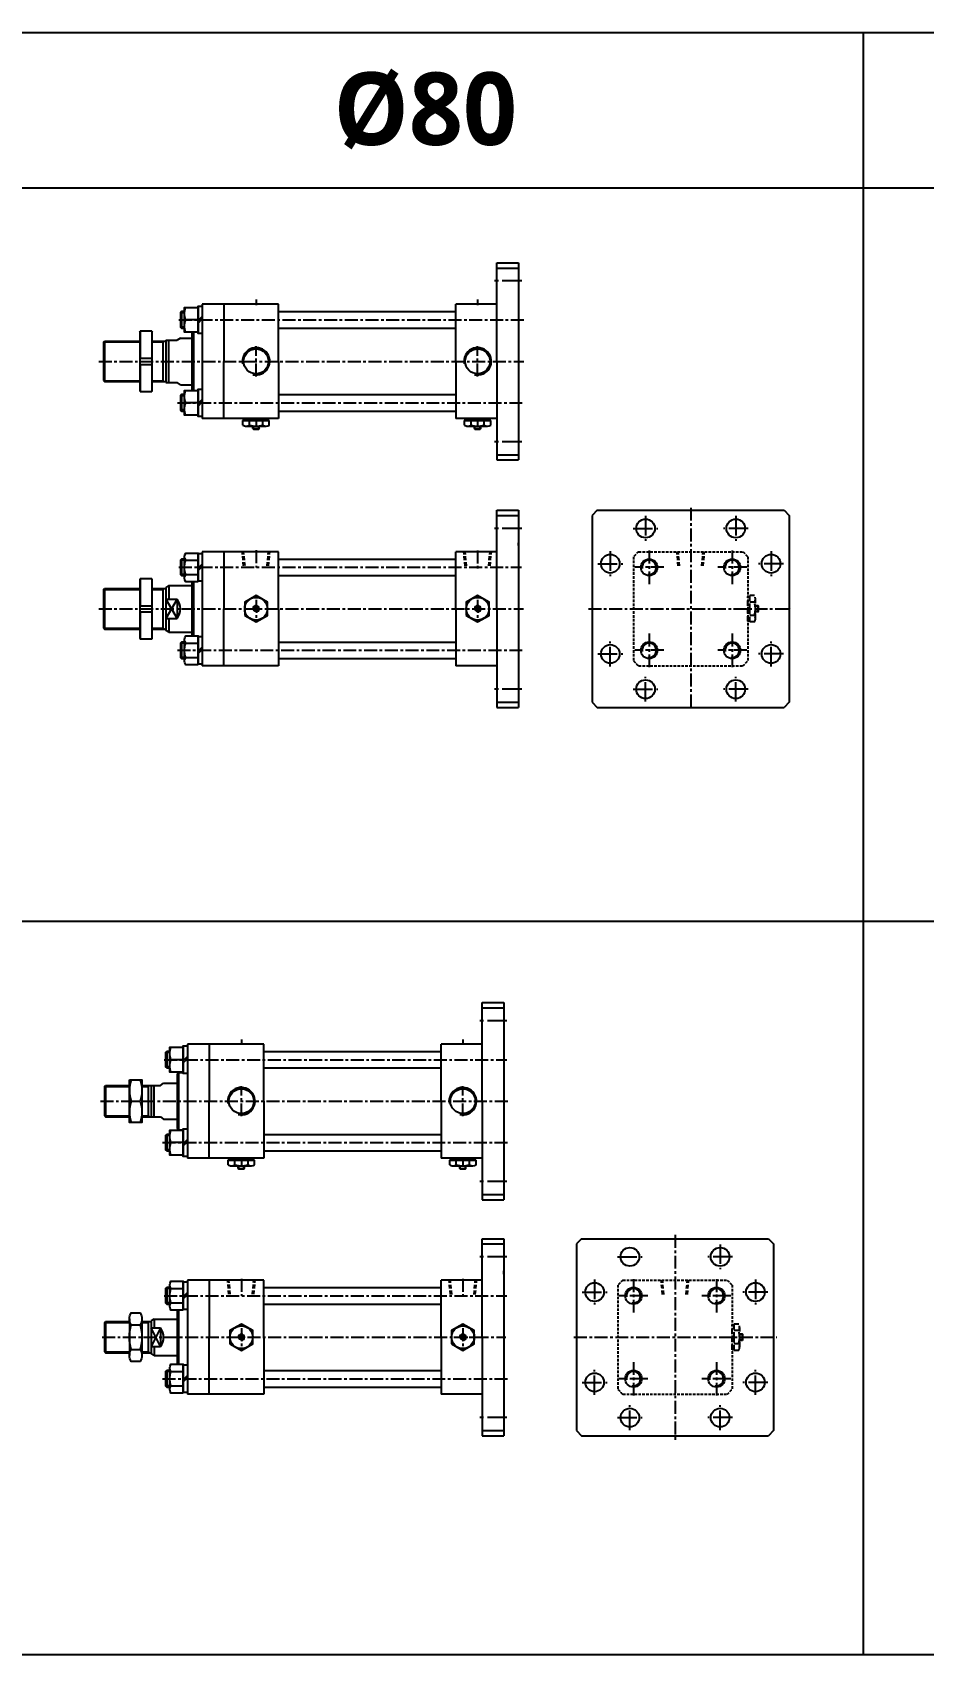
# Model space of a CAD drawing. Extents: x -819 to 9014, y 0 to 4350.
# Drawn here: x 2187 to 3046, y 2786 to 4350 of the extents above; entities that cross this region are included whole.
import ezdxf

# ---------------------------------------------------------------- set-up
doc = ezdxf.new("R2010")
doc.units = 0
doc.header["$LTSCALE"] = 10
doc.header["$MEASUREMENT"] = 0
for name, pattern in [('CENTER', [2, 1.25, -0.25, 0.25, -0.25]), ('CENTERX2', [4, 2.5, -0.5, 0.5, -0.5]), ('HIDDEN', [0.375, 0.25, -0.125]), ('HIDDENX2', [0.75, 0.5, -0.25])]:
    doc.linetypes.add(name, pattern=pattern)
doc.layers.get('0').update_dxf_attribs({"linetype": 'CONTINUOUS'})
doc.layers.get('DEFPOINTS').update_dxf_attribs({"linetype": 'CONTINUOUS'})
for name, color, linetype in [('CEN', 1, 'CENTERX2'), ('CENTER', 1, 'CENTER'), ('DIM', 2, 'CONTINUOUS'), ('ML', 7, 'CONTINUOUS'), ('THIN', 3, 'CONTINUOUS'), ('외형선', 3, 'CONTINUOUS')]:
    doc.layers.add(name, color=color, linetype=linetype)
doc.styles.add('문자', font='romans.shx')

msp = doc.modelspace()

# ---------------------------------------------------------------- linework, layer by layer
for p, q in [((0, 4349.7), (5072.2, 4349.7)), ((2988, 2785.7), (2988, 4349.7)), ((5072.2, 4199.7), (0, 4199.7)), ((2399.4, 3967.7), (2399.9, 3967.2)), ((2399.4, 3967.7), (2405.4, 3967.7)), ((2399.9, 3967.2), (2404.9, 3967.2)), ((2405.4, 3967.7), (2404.9, 3967.2)), ((2612.9, 3967.7), (2613.4, 3967.2)), ((2612.9, 3967.7), (2618.9, 3967.7)), ((2613.4, 3967.2), (2618.4, 3967.2)), ((2618.9, 3967.7), (2618.4, 3967.2)), ((0, 3492.7), (5072.2, 3492.7)), ((2385.2, 3254.4), (2385.7, 3253.9)), ((2385.2, 3254.4), (2391.2, 3254.4)), ((2385.7, 3253.9), (2390.7, 3253.9)), ((2391.2, 3254.4), (2390.7, 3253.9)), ((2598.7, 3254.4), (2599.2, 3253.9)), ((2598.7, 3254.4), (2604.7, 3254.4)), ((2599.2, 3253.9), (2604.2, 3253.9)), ((2604.7, 3254.4), (2604.2, 3253.9)), ((0, 2785.7), (5072.2, 2785.7))]:
    msp.add_line(p, q)
at = {"color": 7, "linetype": 'Continuous'}
for p, q in [((2389.7, 3971.2), (2389.7, 3975.6)), ((2389.7, 3975.6), (2402.4, 3975.6)), ((2390.4, 3977.6), (2414.4, 3977.6)), ((2390.4, 3975.6), (2390.4, 3977.6)), ((2396.1, 3971.2), (2396.1, 3975.6)), ((2402.4, 3975.6), (2415.1, 3975.6)), ((2408.8, 3971.2), (2408.8, 3975.6)), ((2414.4, 3975.6), (2414.4, 3977.6)), ((2415.1, 3971.2), (2415.1, 3975.6)), ((2603.2, 3971.2), (2603.2, 3975.6)), ((2603.2, 3975.6), (2615.9, 3975.6)), ((2603.9, 3977.6), (2627.9, 3977.6)), ((2603.9, 3975.6), (2603.9, 3977.6)), ((2609.6, 3971.2), (2609.6, 3975.6)), ((2615.9, 3975.6), (2628.6, 3975.6)), ((2622.3, 3971.2), (2622.3, 3975.6)), ((2627.9, 3975.6), (2627.9, 3977.6)), ((2628.6, 3971.2), (2628.6, 3975.6)), ((2392.9, 3970.2), (2412, 3970.2)), ((2399.4, 3967.7), (2399.4, 3970.2)), ((2405.4, 3967.7), (2405.4, 3970.2)), ((2606.4, 3970.2), (2625.5, 3970.2)), ((2612.9, 3967.7), (2612.9, 3970.2)), ((2618.9, 3967.7), (2618.9, 3970.2)), ((2375.5, 3257.9), (2375.5, 3262.3)), ((2375.5, 3262.3), (2388.2, 3262.3)), ((2376.2, 3264.3), (2400.2, 3264.3)), ((2376.2, 3262.3), (2376.2, 3264.3)), ((2378.7, 3256.9), (2397.8, 3256.9)), ((2381.9, 3257.9), (2381.9, 3262.3)), ((2385.2, 3254.4), (2385.2, 3256.9)), ((2388.2, 3262.3), (2400.9, 3262.3)), ((2391.2, 3254.4), (2391.2, 3256.9)), ((2394.6, 3257.9), (2394.6, 3262.3)), ((2400.2, 3262.3), (2400.2, 3264.3)), ((2400.9, 3257.9), (2400.9, 3262.3)), ((2589, 3257.9), (2589, 3262.3)), ((2589, 3262.3), (2601.7, 3262.3)), ((2589.7, 3264.3), (2613.7, 3264.3)), ((2589.7, 3262.3), (2589.7, 3264.3)), ((2592.2, 3256.9), (2611.3, 3256.9)), ((2595.4, 3257.9), (2595.4, 3262.3)), ((2598.7, 3254.4), (2598.7, 3256.9)), ((2601.7, 3262.3), (2614.4, 3262.3)), ((2604.7, 3254.4), (2604.7, 3256.9)), ((2608.1, 3257.9), (2608.1, 3262.3)), ((2613.7, 3262.3), (2613.7, 3264.3)), ((2614.4, 3257.9), (2614.4, 3262.3))]:
    msp.add_line(p, q, dxfattribs=at)
for points in [[(2391.4, 3787.6), (2402.4, 3781.3), (2413.4, 3787.6), (2413.4, 3800.3), (2402.4, 3806.7), (2391.4, 3800.3)], [(2604.9, 3787.6), (2615.9, 3781.3), (2626.9, 3787.6), (2626.9, 3800.3), (2615.9, 3806.7), (2604.9, 3800.3)], [(2401.6, 3795.5), (2400.7, 3794), (2401.6, 3792.5), (2403.3, 3792.5), (2404.2, 3794), (2403.3, 3795.5)], [(2615.1, 3795.5), (2614.2, 3794), (2615.1, 3792.5), (2616.8, 3792.5), (2617.7, 3794), (2616.8, 3795.5)], [(2377.2, 3085.4), (2388.2, 3079), (2399.2, 3085.4), (2399.2, 3098.1), (2388.2, 3104.4), (2377.2, 3098.1)], [(2590.7, 3085.4), (2601.7, 3079), (2612.7, 3085.4), (2612.7, 3098.1), (2601.7, 3104.4), (2590.7, 3098.1)], [(2387.4, 3093.2), (2386.5, 3091.7), (2387.4, 3090.2), (2389.1, 3090.2), (2390, 3091.7), (2389.1, 3093.2)], [(2600.9, 3093.2), (2600, 3091.7), (2600.9, 3090.2), (2602.6, 3090.2), (2603.5, 3091.7), (2602.6, 3093.2)]]:
    msp.add_lwpolyline(points, close=True, dxfattribs=at)
for centre, radius in [((2402.4, 3794), 11), ((2615.9, 3794), 11), ((2402.4, 3794), 2.5), ((2615.9, 3794), 2.5), ((2388.2, 3091.7), 11), ((2601.7, 3091.7), 11), ((2388.2, 3091.7), 2.5), ((2601.7, 3091.7), 2.5)]:
    msp.add_circle(centre, radius, dxfattribs=at)
for centre, radius, start, end in [((2392.9, 3975.8), 5.62, 235.6158, 270), ((2392.9, 3975.8), 5.62, 235.6158, 304.3842), ((2402.4, 3991.2), 21, 252.412, 270), ((2402.4, 3991.2), 21, 270, 287.588), ((2412, 3975.8), 5.62, 235.6158, 304.3842), ((2606.4, 3975.8), 5.62, 235.6158, 270), ((2606.4, 3975.8), 5.62, 235.6158, 304.3842), ((2615.9, 3991.2), 21, 252.412, 270), ((2615.9, 3991.2), 21, 270, 287.588), ((2625.5, 3975.8), 5.62, 235.6158, 304.3842), ((2378.7, 3262.5), 5.62, 235.6158, 270), ((2378.7, 3262.5), 5.62, 235.6158, 304.3842), ((2388.2, 3277.9), 21, 252.412, 270), ((2388.2, 3277.9), 21, 270, 287.588), ((2397.8, 3262.5), 5.62, 235.6158, 304.3842), ((2592.2, 3262.5), 5.62, 235.6158, 270), ((2592.2, 3262.5), 5.62, 235.6158, 304.3842), ((2601.7, 3277.9), 21, 252.412, 270), ((2601.7, 3277.9), 21, 270, 287.588), ((2611.3, 3262.5), 5.62, 235.6158, 304.3842)]:
    msp.add_arc(centre, radius, start, end, dxfattribs=at)
at = {"layer": 'CEN', "color": 1, "linetype": 'CENTER', "ltscale": 1.5}
for p, q in [((2658.4, 4110.1), (2631.4, 4110.1)), ((2658.4, 3955.1), (2631.4, 3955.1)), ((2777.8, 3883.5), (2777.8, 3859.5)), ((2864.8, 3883.5), (2864.8, 3859.5)), ((2658.4, 3871.5), (2631.4, 3871.5)), ((2765.8, 3871.5), (2789.8, 3871.5)), ((2876.8, 3871.5), (2852.8, 3871.5)), ((2743.8, 3849.5), (2743.8, 3825.5)), ((2898.8, 3849.5), (2898.8, 3825.5)), ((2731.8, 3837.5), (2755.8, 3837.5)), ((2910.8, 3837.5), (2886.8, 3837.5)), ((2743.8, 3738.5), (2743.8, 3762.5)), ((2898.8, 3738.5), (2898.8, 3762.5)), ((2731.8, 3750.5), (2755.8, 3750.5)), ((2910.8, 3750.5), (2886.8, 3750.5)), ((2777.8, 3704.5), (2777.8, 3728.5)), ((2864.8, 3704.5), (2864.8, 3728.5)), ((2658.4, 3716.5), (2631.4, 3716.5)), ((2765.8, 3716.5), (2789.8, 3716.5)), ((2876.8, 3716.5), (2852.8, 3716.5)), ((2644.2, 3396.8), (2617.2, 3396.8)), ((2644.2, 3241.8), (2617.2, 3241.8)), ((2849.7, 3181.2), (2849.7, 3157.2)), ((2644.2, 3169.2), (2617.2, 3169.2)), ((2750.7, 3169.2), (2774.7, 3169.2)), ((2861.7, 3169.2), (2837.7, 3169.2)), ((2728.7, 3147.2), (2728.7, 3123.2)), ((2883.7, 3147.2), (2883.7, 3123.2)), ((2716.7, 3135.2), (2740.7, 3135.2)), ((2895.7, 3135.2), (2871.7, 3135.2)), ((2728.7, 3036.2), (2728.7, 3060.2)), ((2883.7, 3036.2), (2883.7, 3060.2)), ((2716.7, 3048.2), (2740.7, 3048.2)), ((2895.7, 3048.2), (2871.7, 3048.2)), ((2762.7, 3002.2), (2762.7, 3026.2)), ((2849.7, 3002.2), (2849.7, 3026.2)), ((2644.2, 3014.2), (2617.2, 3014.2)), ((2750.7, 3014.2), (2774.7, 3014.2)), ((2861.7, 3014.2), (2837.7, 3014.2))]:
    msp.add_line(p, q, dxfattribs=at)
at = {"layer": 'CENTER'}
for p, q in [((2781.3, 3850.1), (2781.3, 3817.8)), ((2861.3, 3850.1), (2861.3, 3817.8)), ((2795.3, 3834), (2767.4, 3834)), ((2875.3, 3834), (2847.4, 3834)), ((2781.3, 3770.1), (2781.3, 3737.8)), ((2861.3, 3770.1), (2861.3, 3737.8)), ((2795.3, 3754), (2767.4, 3754)), ((2875.3, 3754), (2847.4, 3754)), ((2766.2, 3147.8), (2766.2, 3115.6)), ((2846.2, 3147.8), (2846.2, 3115.6)), ((2780.1, 3131.7), (2752.2, 3131.7)), ((2860.1, 3131.7), (2832.2, 3131.7)), ((2766.2, 3067.8), (2766.2, 3035.6)), ((2846.2, 3067.8), (2846.2, 3035.6)), ((2780.1, 3051.7), (2752.2, 3051.7)), ((2860.1, 3051.7), (2832.2, 3051.7))]:
    msp.add_line(p, q, dxfattribs=at)
at = {"layer": 'DEFPOINTS', "color": 0, "linetype": 'ByBlock'}
for p in [(2655.4, 3889), (2641.2, 3186.7)]:
    msp.add_point(p, dxfattribs=at)
at = {"layer": 'DIM'}
for p, q in [((2399.9, 3967.2), (2399.9, 3970.2)), ((2404.9, 3967.2), (2404.9, 3970.2)), ((2613.4, 3967.2), (2613.4, 3970.2)), ((2618.4, 3967.2), (2618.4, 3970.2)), ((2385.7, 3253.9), (2385.7, 3256.9)), ((2390.7, 3253.9), (2390.7, 3256.9)), ((2599.2, 3253.9), (2599.2, 3256.9)), ((2604.2, 3253.9), (2604.2, 3256.9))]:
    msp.add_line(p, q, dxfattribs=at)
for centre in [(2402.4, 3794), (2615.9, 3794), (2388.2, 3091.7), (2601.7, 3091.7)]:
    msp.add_arc(centre, 3, 270, 180, dxfattribs=at)
at = {"layer": 'ML'}
for p, q in [((2634.4, 4127.6), (2655.4, 4127.6)), ((2634.4, 4122.6), (2655.4, 4122.6)), ((2655.4, 4127.6), (2655.4, 3937.6)), ((2350.4, 4087.6), (2350.4, 3977.6)), ((2371.4, 4087.6), (2350.4, 4087.6)), ((2330.5, 4080.6), (2330.5, 4064.6)), ((2346.4, 4072.6), (2334.5, 4072.6)), ((2346.4, 4071.7), (2350.4, 4075.7)), ((2346.4, 4069.5), (2350.4, 4073.5)), ((2255.4, 4051.1), (2256.4, 4052.1)), ((2255.4, 4051.1), (2255.4, 4014.1)), ((2256.4, 4052.1), (2256.4, 4013.1)), ((2290.3, 4061.1), (2290.8, 4061.6)), ((2290.3, 4061.1), (2290.3, 4004.1)), ((2290.8, 4061.6), (2290.8, 4035.6)), ((2301.8, 4061.6), (2290.8, 4061.6)), ((2301.8, 4061.6), (2301.8, 4035.6)), ((2301.8, 4061.6), (2302.3, 4061.1)), ((2302.3, 4004.1), (2302.3, 4061.1)), ((2312.4, 4052.1), (2312.4, 4013.1)), ((2315.4, 4053.1), (2315.4, 4012.1)), ((2318.4, 4012.1), (2318.4, 4053.1)), ((2329.4, 4055.1), (2326.4, 4053.1)), ((2340.4, 4060.6), (2340.4, 4004.6)), ((2341.9, 4060.6), (2341.9, 4004.6)), ((2290.3, 4035.6), (2302.3, 4035.6)), ((2290.3, 4029.6), (2302.3, 4029.6)), ((2290.8, 4029.6), (2290.8, 4003.6)), ((2301.8, 4029.6), (2301.8, 4003.6)), ((2255.4, 4014.1), (2256.4, 4013.1)), ((2290.3, 4004.1), (2290.8, 4003.6)), ((2301.8, 4003.6), (2302.3, 4004.1)), ((2329.4, 4010.1), (2326.4, 4012.1)), ((2290.8, 4003.6), (2301.8, 4003.6)), ((2330.5, 4000.6), (2330.5, 3984.6)), ((2346.4, 3992.6), (2334.5, 3992.6)), ((2346.4, 3991.7), (2350.4, 3995.7)), ((2346.4, 3989.5), (2350.4, 3993.5)), ((2371.4, 3977.6), (2350.4, 3977.6)), ((2634.4, 3942.6), (2655.4, 3942.6)), ((2634.4, 3937.6), (2655.4, 3937.6)), ((2634.4, 3889), (2655.4, 3889)), ((2634.4, 3884), (2655.4, 3884)), ((2655.4, 3889), (2655.4, 3699)), ((2731.3, 3889), (2726.3, 3884)), ((2726.3, 3884), (2726.3, 3704)), ((2731.3, 3889), (2911.3, 3889)), ((2911.3, 3889), (2916.3, 3884)), ((2916.3, 3884), (2916.3, 3704)), ((2371.4, 3849), (2350.4, 3849)), ((2350.4, 3849), (2350.4, 3739)), ((2330.5, 3842), (2330.5, 3826)), ((2333.4, 3823.6), (2333.4, 3844.3)), ((2334.5, 3840.9), (2346.4, 3840.9)), ((2346.4, 3833.1), (2350.4, 3837.1)), ((2346.4, 3830.8), (2350.4, 3834.8)), ((2290.3, 3822.5), (2290.8, 3823)), ((2290.3, 3822.5), (2290.3, 3765.5)), ((2301.8, 3823), (2290.8, 3823)), ((2290.8, 3823), (2290.8, 3797)), ((2301.8, 3823), (2302.3, 3822.5)), ((2301.8, 3823), (2301.8, 3797)), ((2302.3, 3765.5), (2302.3, 3822.5)), ((2318.4, 3816.5), (2315.4, 3814.7)), ((2318.4, 3816.5), (2318.4, 3803.2)), ((2334.5, 3827), (2346.4, 3827)), ((2340.4, 3820.1), (2340.4, 3767.8)), ((2341.9, 3820.1), (2341.9, 3767.8)), ((2255.4, 3812.5), (2256.4, 3813.5)), ((2255.4, 3812.5), (2255.4, 3775.5)), ((2256.4, 3813.5), (2256.4, 3774.5)), ((2312.4, 3813.5), (2312.4, 3774.5)), ((2315.4, 3814.7), (2315.4, 3773.2)), ((2315.4, 3803.2), (2326.4, 3803.2)), ((2326.4, 3803.2), (2326.4, 3784.7)), ((2290.3, 3797), (2302.3, 3797)), ((2290.3, 3791), (2302.3, 3791)), ((2290.8, 3791), (2290.8, 3765)), ((2301.8, 3791), (2301.8, 3765)), ((2255.4, 3775.5), (2256.4, 3774.5)), ((2315.4, 3784.7), (2326.4, 3784.7)), ((2318.4, 3771.5), (2315.4, 3773.2)), ((2318.4, 3784.7), (2318.4, 3771.5)), ((2290.3, 3765.5), (2290.8, 3765)), ((2290.8, 3765), (2301.8, 3765)), ((2301.8, 3765), (2302.3, 3765.5)), ((2330.5, 3762), (2330.5, 3746)), ((2333.4, 3743.6), (2333.4, 3764.3)), ((2334.5, 3760.9), (2346.4, 3760.9)), ((2346.4, 3753.1), (2350.4, 3757.1)), ((2346.4, 3750.8), (2350.4, 3754.8)), ((2334.5, 3747), (2346.4, 3747)), ((2371.4, 3739), (2350.4, 3739)), ((2634.4, 3704), (2655.4, 3704)), ((2634.4, 3699), (2655.4, 3699)), ((2726.3, 3704), (2731.3, 3699)), ((2731.3, 3699), (2911.3, 3699)), ((2916.3, 3704), (2911.3, 3699)), ((2620.2, 3414.3), (2641.2, 3414.3)), ((2641.2, 3414.3), (2641.2, 3224.3)), ((2620.2, 3409.3), (2641.2, 3409.3)), ((2316.3, 3367.3), (2316.3, 3351.3)), ((2336.2, 3374.3), (2336.2, 3264.3)), ((2357.2, 3374.3), (2336.2, 3374.3)), ((2332.2, 3359.3), (2320.3, 3359.3)), ((2332.2, 3358.4), (2336.2, 3362.4)), ((2332.2, 3356.2), (2336.2, 3360.2)), ((2256.2, 3333.3), (2257.2, 3334.3)), ((2256.2, 3333.3), (2256.2, 3305.3)), ((2257.2, 3334.3), (2257.2, 3304.3)), ((2298.2, 3334.3), (2298.2, 3304.3)), ((2301.2, 3334.3), (2301.2, 3304.3)), ((2304.2, 3304.3), (2304.2, 3334.3)), ((2310.2, 3334.3), (2313.2, 3336.8)), ((2326.2, 3345.3), (2327.7, 3346.8)), ((2326.2, 3345.3), (2326.2, 3293.3)), ((2327.7, 3346.8), (2327.7, 3291.8)), ((2282.1, 3319.3), (2290.5, 3319.3)), ((2256.2, 3305.3), (2257.2, 3304.3)), ((2310.2, 3304.3), (2313.2, 3301.8)), ((2316.3, 3287.3), (2316.3, 3271.3)), ((2326.2, 3293.3), (2327.7, 3291.8)), ((2332.2, 3279.3), (2320.3, 3279.3)), ((2332.2, 3278.4), (2336.2, 3282.4)), ((2332.2, 3276.2), (2336.2, 3280.2)), ((2357.2, 3264.3), (2336.2, 3264.3)), ((2620.2, 3229.3), (2641.2, 3229.3)), ((2620.2, 3224.3), (2641.2, 3224.3)), ((2620.2, 3186.7), (2641.2, 3186.7)), ((2620.2, 3181.7), (2641.2, 3181.7)), ((2641.2, 3186.7), (2641.2, 2996.7)), ((2716.2, 3186.7), (2711.2, 3181.7)), ((2711.2, 3181.7), (2711.2, 3001.7)), ((2716.2, 3186.7), (2896.2, 3186.7)), ((2896.2, 3186.7), (2901.2, 3181.7)), ((2901.2, 3181.7), (2901.2, 3001.7)), ((2357.2, 3146.7), (2336.2, 3146.7)), ((2336.2, 3146.7), (2336.2, 3036.7)), ((2316.3, 3139.7), (2316.3, 3123.7)), ((2319.2, 3121.3), (2319.2, 3142.1)), ((2320.3, 3138.6), (2332.2, 3138.6)), ((2332.2, 3130.8), (2336.2, 3134.8)), ((2332.2, 3128.6), (2336.2, 3132.6)), ((2320.3, 3124.8), (2332.2, 3124.8)), ((2326.2, 3117.9), (2326.2, 3065.6)), ((2327.7, 3117.9), (2327.7, 3065.6)), ((2256.2, 3105.7), (2257.2, 3106.7)), ((2256.2, 3105.7), (2256.2, 3077.7)), ((2257.2, 3106.7), (2257.2, 3076.7)), ((2280.3, 3109.3), (2280.3, 3074.1)), ((2282.1, 3103.5), (2290.5, 3103.5)), ((2292.3, 3109.3), (2292.3, 3074.1)), ((2298.2, 3106.7), (2298.2, 3076.7)), ((2304.2, 3109.2), (2301.2, 3107.5)), ((2301.2, 3107.5), (2301.2, 3075.9)), ((2301.2, 3100.7), (2310.2, 3100.7)), ((2304.2, 3109.2), (2304.2, 3100.7)), ((2310.2, 3100.7), (2310.2, 3082.7)), ((2301.2, 3082.7), (2310.2, 3082.7)), ((2304.2, 3082.7), (2304.2, 3074.2)), ((2256.2, 3077.7), (2257.2, 3076.7)), ((2282.1, 3080), (2290.5, 3080)), ((2304.2, 3074.2), (2301.2, 3075.9)), ((2316.3, 3059.7), (2316.3, 3043.7)), ((2319.2, 3041.3), (2319.2, 3062.1)), ((2320.3, 3058.6), (2332.2, 3058.6)), ((2332.2, 3050.8), (2336.2, 3054.8)), ((2332.2, 3048.6), (2336.2, 3052.6)), ((2320.3, 3044.8), (2332.2, 3044.8)), ((2357.2, 3036.7), (2336.2, 3036.7)), ((2620.2, 3001.7), (2641.2, 3001.7)), ((2620.2, 2996.7), (2641.2, 2996.7)), ((2711.2, 3001.7), (2716.2, 2996.7)), ((2716.2, 2996.7), (2896.2, 2996.7)), ((2901.2, 3001.7), (2896.2, 2996.7))]:
    msp.add_line(p, q, dxfattribs=at)
at = {"layer": 'ML', "color": 1, "linetype": 'CENTER'}
for p, q in [((2402.4, 4092.1), (2402.4, 4086.8)), ((2615.9, 4092.1), (2615.9, 4086.8)), ((2402.4, 4018), (2402.4, 4047.2)), ((2615.9, 4018), (2615.9, 4047.2)), ((2402.4, 3978.5), (2402.4, 3969.6)), ((2615.9, 3978.5), (2615.9, 3969.6)), ((2821.3, 3891.5), (2821.3, 3696.7)), ((2402.4, 3802.8), (2402.4, 3785.2)), ((2615.9, 3802.8), (2615.9, 3785.2)), ((2722.7, 3794), (2917.8, 3794)), ((2388.2, 3378.8), (2388.2, 3373.5)), ((2601.7, 3378.8), (2601.7, 3373.5)), ((2388.2, 3304.7), (2388.2, 3333.9)), ((2601.7, 3304.7), (2601.7, 3333.9)), ((2388.2, 3265.2), (2388.2, 3256.3)), ((2601.7, 3265.2), (2601.7, 3256.3)), ((2806.2, 3190.3), (2806.2, 2991)), ((2388.2, 3100.5), (2388.2, 3082.9)), ((2601.7, 3100.5), (2601.7, 3082.9)), ((2592.9, 3091.7), (2610.5, 3091.7)), ((2708.7, 3091.7), (2904.4, 3091.7))]:
    msp.add_line(p, q, dxfattribs=at)
at = {"layer": 'ML', "color": 2}
for p, q in [((2312.4, 4051.3), (2313.7, 4052.1)), ((2312.4, 4013.8), (2313.7, 4013.1)), ((2655.4, 3855), (2655.4, 3857.6)), ((2312.4, 3812.7), (2313.7, 3813.5)), ((2326.4, 3803.2), (2315.4, 3784.7)), ((2315.4, 3803.2), (2326.4, 3784.7)), ((2312.4, 3775.2), (2313.7, 3774.5)), ((2298.2, 3333.5), (2299.5, 3334.3)), ((2298.2, 3305), (2299.5, 3304.3)), ((2641.2, 3152.6), (2641.2, 3155.6)), ((2298.2, 3106), (2299.5, 3106.7)), ((2310.2, 3100.7), (2301.2, 3082.7)), ((2310.2, 3082.7), (2301.2, 3100.7)), ((2298.2, 3077.5), (2299.5, 3076.7))]:
    msp.add_line(p, q, dxfattribs=at)
at = {"layer": 'ML', "color": 6, "linetype": 'HIDDEN', "ltscale": 1.5}
for p, q in [((2390.4, 3835.3), (2389.2, 3849)), ((2391.7, 3835.3), (2390.4, 3849)), ((2413.2, 3835.3), (2414.4, 3849)), ((2414.4, 3835.3), (2415.7, 3849)), ((2603.9, 3835.3), (2602.7, 3848.9)), ((2605.2, 3835.3), (2603.9, 3848.9)), ((2626.7, 3835.3), (2627.9, 3848.9)), ((2627.9, 3835.3), (2629.2, 3848.9)), ((2809.3, 3835.3), (2808.1, 3848.9)), ((2810.6, 3835.3), (2809.3, 3848.9)), ((2832.1, 3835.3), (2833.3, 3848.9)), ((2833.3, 3835.3), (2834.6, 3848.9)), ((2376.2, 3133.1), (2375, 3146.7)), ((2377.5, 3133.1), (2376.2, 3146.7)), ((2399, 3133.1), (2400.2, 3146.7)), ((2400.2, 3133.1), (2401.5, 3146.7)), ((2589.7, 3133), (2588.5, 3146.7)), ((2591, 3133), (2589.7, 3146.7)), ((2612.5, 3133), (2613.7, 3146.7)), ((2613.7, 3133), (2615, 3146.7)), ((2794.2, 3133), (2792.9, 3146.7)), ((2795.4, 3133), (2794.2, 3146.7)), ((2816.9, 3133), (2818.2, 3146.7)), ((2818.2, 3133), (2819.4, 3146.7))]:
    msp.add_line(p, q, dxfattribs=at)
at = {"layer": 'ML', "color": 6, "linetype": 'HIDDEN'}
for p, q in [((2771.1, 3849), (2871.6, 3849)), ((2766.3, 3844.2), (2766.3, 3743.7)), ((2876.3, 3844.2), (2876.3, 3743.7)), ((2771.1, 3739), (2871.6, 3739)), ((2755.9, 3146.7), (2856.4, 3146.7)), ((2751.2, 3142), (2751.2, 3041.5)), ((2861.2, 3142), (2861.2, 3041.5)), ((2755.9, 3036.7), (2856.4, 3036.7))]:
    msp.add_line(p, q, dxfattribs=at)
at = {"layer": 'ML', "color": 6, "linetype": 'HIDDENX2'}
for p, q in [((2876.3, 3782), (2876.3, 3806)), ((2878.3, 3806), (2876.3, 3806)), ((2882.7, 3806.7), (2878.3, 3806.7)), ((2878.3, 3794), (2878.3, 3806.7)), ((2883.7, 3784.4), (2883.7, 3803.5)), ((2882.7, 3800.3), (2878.3, 3800.3)), ((2878.3, 3781.3), (2878.3, 3794)), ((2882.7, 3787.6), (2878.3, 3787.6)), ((2886.2, 3797), (2883.7, 3797)), ((2886.7, 3796.5), (2883.7, 3796.5)), ((2886.7, 3791.5), (2883.7, 3791.5)), ((2886.2, 3791), (2883.7, 3791)), ((2886.2, 3791), (2886.2, 3797)), ((2886.2, 3797), (2886.7, 3796.5)), ((2886.2, 3791), (2886.7, 3791.5)), ((2886.7, 3791.5), (2886.7, 3796.5)), ((2878.3, 3782), (2876.3, 3782)), ((2882.7, 3781.3), (2878.3, 3781.3)), ((2861.2, 3079.7), (2861.2, 3103.7)), ((2863.2, 3103.7), (2861.2, 3103.7)), ((2867.6, 3104.4), (2863.2, 3104.4)), ((2863.2, 3091.7), (2863.2, 3104.4)), ((2867.6, 3098.1), (2863.2, 3098.1)), ((2868.6, 3082.2), (2868.6, 3101.2)), ((2863.2, 3079), (2863.2, 3091.7)), ((2867.6, 3085.4), (2863.2, 3085.4)), ((2871.1, 3094.7), (2868.6, 3094.7)), ((2871.6, 3094.2), (2868.6, 3094.2)), ((2871.6, 3089.2), (2868.6, 3089.2)), ((2871.1, 3088.7), (2868.6, 3088.7)), ((2871.1, 3088.7), (2871.1, 3094.7)), ((2871.1, 3094.7), (2871.6, 3094.2)), ((2871.1, 3088.7), (2871.6, 3089.2)), ((2871.6, 3089.2), (2871.6, 3094.2)), ((2863.2, 3079.7), (2861.2, 3079.7)), ((2867.6, 3079), (2863.2, 3079))]:
    msp.add_line(p, q, dxfattribs=at)
at = {"layer": 'ML', "color": 2, "linetype": 'Continuous'}
for p, q in [((2256.5, 3333.5), (2280.3, 3333.5)), ((2292.3, 3333.5), (2298.2, 3333.5)), ((2256.5, 3305), (2280.3, 3305)), ((2292.3, 3305), (2298.2, 3305)), ((2256.5, 3106), (2280.3, 3106)), ((2292.3, 3106), (2298.2, 3106)), ((2256.5, 3077.5), (2280.3, 3077.5)), ((2292.3, 3077.5), (2298.2, 3077.5))]:
    msp.add_line(p, q, dxfattribs=at)
at = {"layer": 'ML', "color": 7, "linetype": 'Continuous'}
for p, q in [((2257.2, 3334.3), (2280.3, 3334.3)), ((2292.3, 3334.3), (2310.2, 3334.3)), ((2313.2, 3336.8), (2326.2, 3336.8)), ((2257.2, 3304.3), (2280.3, 3304.3)), ((2292.3, 3304.3), (2310.2, 3304.3)), ((2313.2, 3301.8), (2326.2, 3301.8)), ((2257.2, 3106.7), (2280.3, 3106.7)), ((2292.3, 3106.7), (2301.2, 3106.7)), ((2304.2, 3109.2), (2326.2, 3109.2)), ((2257.2, 3076.7), (2280.3, 3076.7)), ((2292.3, 3076.7), (2301.2, 3076.7)), ((2304.2, 3074.2), (2326.2, 3074.2))]:
    msp.add_line(p, q, dxfattribs=at)
at = {"layer": 'ML'}
for points in [[(2334.5, 4060.6, -0.178633), (2334.5, 4072.6, -0.178633), (2334.5, 4084.6)], [(2334.5, 3980.6, -0.178633), (2334.5, 3992.6, -0.178633), (2334.5, 4004.6)], [(2346.4, 3820.1), (2334.5, 3820.1, -0.309401), (2334.5, 3827, -0.154701), (2334.5, 3840.9, -0.309401), (2334.5, 3847.8), (2346.4, 3847.8), (2346.4, 3820.1)], [(2346.4, 3740.1), (2334.5, 3740.1, -0.309401), (2334.5, 3747, -0.154701), (2334.5, 3760.9, -0.309401), (2334.5, 3767.8), (2346.4, 3767.8), (2346.4, 3740.1)], [(2320.3, 3347.3, -0.178633), (2320.3, 3359.3, -0.178633), (2320.3, 3371.3)], [(2282.1, 3339.8, 0.178633), (2282.1, 3319.3, 0.178633), (2282.1, 3298.8)], [(2290.5, 3339.8, -0.178633), (2290.5, 3319.3, -0.178633), (2290.5, 3298.8)], [(2320.3, 3267.3, -0.178633), (2320.3, 3279.3, -0.178633), (2320.3, 3291.3)], [(2332.2, 3117.9), (2320.3, 3117.9, -0.309401), (2320.3, 3124.8, -0.154701), (2320.3, 3138.6, -0.309401), (2320.3, 3145.6), (2332.2, 3145.6), (2332.2, 3117.9)], [(2282.1, 3103.5, -0.309401), (2282.1, 3115.2), (2290.5, 3115.2, -0.309401), (2290.5, 3103.5, -0.154701), (2290.5, 3080, -0.309401), (2290.5, 3068.2), (2282.1, 3068.2, -0.309401), (2282.1, 3080, -0.154701), (2282.1, 3103.5, 0.178633)], [(2332.2, 3037.9), (2320.3, 3037.9, -0.309401), (2320.3, 3044.8, -0.154701), (2320.3, 3058.6, -0.309401), (2320.3, 3065.6), (2332.2, 3065.6), (2332.2, 3037.9)]]:
    msp.add_lwpolyline(points, format="xyb", dxfattribs=at)
for points in [[(2346.4, 4060.6), (2333.4, 4060.6), (2333.4, 4084.6), (2346.4, 4084.6)], [(2346.4, 3980.6), (2333.4, 3980.6), (2333.4, 4004.6), (2346.4, 4004.6)], [(2332.2, 3347.3), (2319.2, 3347.3), (2319.2, 3371.3), (2332.2, 3371.3)], [(2280.3, 3339.8), (2292.3, 3339.8), (2292.3, 3298.8), (2280.3, 3298.8)], [(2332.2, 3267.3), (2319.2, 3267.3), (2319.2, 3291.3), (2332.2, 3291.3)]]:
    msp.add_lwpolyline(points, close=True, dxfattribs=at)
for points in [[(2350.4, 4085.9), (2350.4, 4059.3), (2346.4, 4059.3), (2346.4, 4085.9), (2350.4, 4085.9)], [(2333.4, 4080.6), (2330.5, 4080.6), (2329.4, 4079.5), (2329.4, 4065.7), (2330.5, 4064.6), (2333.4, 4064.6)], [(2350.4, 4005.9), (2350.4, 3979.3), (2346.4, 3979.3), (2346.4, 4005.9), (2350.4, 4005.9)], [(2333.4, 4000.6), (2330.5, 4000.6), (2329.4, 3999.5), (2329.4, 3985.7), (2330.5, 3984.6), (2333.4, 3984.6)], [(2333.4, 3842), (2330.5, 3842), (2329.4, 3840.9), (2329.4, 3827), (2330.5, 3826), (2333.4, 3826)], [(2350.4, 3847.3), (2350.4, 3820.7), (2346.4, 3820.7), (2346.4, 3847.3), (2350.4, 3847.3)], [(2333.4, 3762), (2330.5, 3762), (2329.4, 3760.9), (2329.4, 3747), (2330.5, 3746), (2333.4, 3746)], [(2350.4, 3767.3), (2350.4, 3740.7), (2346.4, 3740.7), (2346.4, 3767.3), (2350.4, 3767.3)], [(2319.2, 3367.3), (2316.3, 3367.3), (2315.2, 3366.2), (2315.2, 3352.4), (2316.3, 3351.3), (2319.2, 3351.3)], [(2336.2, 3372.6), (2336.2, 3346), (2332.2, 3346), (2332.2, 3372.6), (2336.2, 3372.6)], [(2319.2, 3287.3), (2316.3, 3287.3), (2315.2, 3286.2), (2315.2, 3272.4), (2316.3, 3271.3), (2319.2, 3271.3)], [(2336.2, 3292.6), (2336.2, 3266), (2332.2, 3266), (2332.2, 3292.6), (2336.2, 3292.6)], [(2336.2, 3145), (2336.2, 3118.4), (2332.2, 3118.4), (2332.2, 3145), (2336.2, 3145)], [(2319.2, 3139.7), (2316.3, 3139.7), (2315.2, 3138.6), (2315.2, 3124.8), (2316.3, 3123.7), (2319.2, 3123.7)], [(2319.2, 3059.7), (2316.3, 3059.7), (2315.2, 3058.6), (2315.2, 3044.8), (2316.3, 3043.7), (2319.2, 3043.7)], [(2336.2, 3065), (2336.2, 3038.4), (2332.2, 3038.4), (2332.2, 3065), (2336.2, 3065)]]:
    msp.add_lwpolyline(points, dxfattribs=at)
for centre, radius in [((2402.4, 4032.6), 12), ((2615.9, 4032.6), 12), ((2777.8, 3871.5), 9), ((2864.8, 3871.5), 9), ((2743.8, 3837.5), 9), ((2781.3, 3834), 8), ((2861.3, 3834), 8), ((2898.8, 3837.5), 9), ((2743.8, 3750.5), 9), ((2781.3, 3754), 8), ((2861.3, 3754), 8), ((2898.8, 3750.5), 9), ((2777.8, 3716.5), 9), ((2864.8, 3716.5), 9), ((2388.2, 3319.3), 12), ((2601.7, 3319.3), 12), ((2762.7, 3169.2), 9), ((2849.7, 3169.2), 9), ((2728.7, 3135.2), 9), ((2883.7, 3135.2), 9), ((2766.2, 3131.7), 8), ((2846.2, 3131.7), 8), ((2728.7, 3048.2), 9), ((2766.2, 3051.7), 8), ((2846.2, 3051.7), 8), ((2883.7, 3048.2), 9), ((2762.7, 3014.2), 9), ((2849.7, 3014.2), 9)]:
    msp.add_circle(centre, radius, dxfattribs=at)
at = {"layer": 'ML', "color": 2}
for centre, radius, start, end in [((2402.4, 4032.6), 13.2, 256.7423, 190.0921), ((2615.9, 4032.6), 13.2, 256.7423, 190.0921), ((2781.3, 3834), 6.92, 258.3945, 189.733), ((2861.3, 3834), 6.92, 258.3945, 189.733), ((2781.3, 3754), 6.92, 258.3945, 189.733), ((2861.3, 3754), 6.92, 258.3945, 189.733), ((2388.2, 3319.3), 13.2, 256.7423, 190.0921), ((2601.7, 3319.3), 13.2, 256.7423, 190.0921), ((2766.2, 3131.7), 6.92, 258.3945, 189.733), ((2846.2, 3131.7), 6.92, 258.3945, 189.733), ((2766.2, 3051.7), 6.92, 258.3945, 189.733), ((2846.2, 3051.7), 6.92, 258.3945, 189.733)]:
    msp.add_arc(centre, radius, start, end, dxfattribs=at)
at = {"layer": 'ML', "color": 6, "linetype": 'HIDDEN'}
for centre, start, end in [((2821.3, 3794), 132.417, 137.583), ((2821.3, 3794), 42.417, 47.583), ((2821.3, 3794), 222.417, 227.583), ((2821.3, 3794), 312.417, 317.583), ((2806.2, 3091.7), 132.417, 137.583), ((2806.2, 3091.7), 42.417, 47.583), ((2806.2, 3091.7), 222.417, 227.583), ((2806.2, 3091.7), 312.417, 317.583)]:
    msp.add_arc(centre, 74.5, start, end, dxfattribs=at)
at = {"layer": 'ML'}
for centre, radius, start, end in [((2313.6, 3794), 15.8, 324.1474, 35.8526), ((2298.2, 3091.7), 15, 323.183, 36.817)]:
    msp.add_arc(centre, radius, start, end, dxfattribs=at)
at = {"layer": 'ML', "color": 6, "linetype": 'HIDDENX2'}
for centre, radius, start, end in [((2878.1, 3803.5), 5.62, 325.6158, 34.3842), ((2862.7, 3794), 21, 0, 17.588), ((2862.7, 3794), 21, 342.412, 0), ((2878.1, 3784.4), 5.62, 325.6158, 34.3842), ((2878.1, 3784.4), 5.62, 325.6158, 0), ((2862.9, 3101.2), 5.62, 325.6158, 34.3842), ((2847.5, 3091.7), 21, 0, 17.588), ((2847.5, 3091.7), 21, 342.412, 0), ((2862.9, 3082.2), 5.62, 325.6158, 34.3842), ((2862.9, 3082.2), 5.62, 325.6158, 0)]:
    msp.add_arc(centre, radius, start, end, dxfattribs=at)
at = {"layer": 'THIN', "color": 2}
for p, q in [((2333.4, 4079.5), (2329.4, 4079.5)), ((2333.4, 4065.7), (2329.4, 4065.7)), ((2333.4, 3999.5), (2329.4, 3999.5)), ((2333.4, 3985.7), (2329.4, 3985.7)), ((2333.4, 3840.9), (2329.4, 3840.9)), ((2333.4, 3827), (2329.4, 3827)), ((2333.4, 3760.9), (2329.4, 3760.9)), ((2333.4, 3747), (2329.4, 3747)), ((2319.2, 3366.2), (2315.2, 3366.2)), ((2319.2, 3352.4), (2315.2, 3352.4)), ((2319.2, 3286.2), (2315.2, 3286.2)), ((2319.2, 3272.4), (2315.2, 3272.4)), ((2319.2, 3138.6), (2315.2, 3138.6)), ((2319.2, 3124.8), (2315.2, 3124.8)), ((2319.2, 3058.6), (2315.2, 3058.6)), ((2319.2, 3044.8), (2315.2, 3044.8))]:
    msp.add_line(p, q, dxfattribs=at)
at = {"layer": '외형선', "color": 7}
for p, q in [((2634.4, 4032.6), (2634.4, 4127.6)), ((2423.9, 4087.6), (2371.4, 4087.6)), ((2371.4, 4087.6), (2371.4, 4032.6)), ((2423.9, 4032.6), (2423.9, 4087.6)), ((2634.4, 4087.6), (2594.9, 4087.6)), ((2594.9, 4032.6), (2594.9, 4087.6)), ((2371.4, 3977.6), (2371.4, 4032.6)), ((2423.9, 4032.6), (2423.9, 3977.6)), ((2594.9, 4032.6), (2594.9, 3977.6)), ((2634.4, 4032.6), (2634.4, 3937.6)), ((2423.9, 3977.6), (2371.4, 3977.6)), ((2634.4, 3977.6), (2594.9, 3977.6)), ((2634.4, 3794), (2634.4, 3889)), ((2423.9, 3849), (2371.4, 3849)), ((2371.4, 3849), (2371.4, 3794)), ((2423.9, 3794), (2423.9, 3849)), ((2634.4, 3849), (2594.9, 3849)), ((2594.9, 3794), (2594.9, 3849)), ((2371.4, 3739), (2371.4, 3794)), ((2423.9, 3794), (2423.9, 3739)), ((2594.9, 3794), (2594.9, 3739)), ((2634.4, 3794), (2634.4, 3699)), ((2423.9, 3739), (2371.4, 3739)), ((2634.4, 3739), (2594.9, 3739)), ((2620.2, 3319.3), (2620.2, 3414.3)), ((2409.7, 3374.3), (2357.2, 3374.3)), ((2357.2, 3374.3), (2357.2, 3319.3)), ((2409.7, 3319.3), (2409.7, 3374.3)), ((2620.2, 3374.3), (2580.7, 3374.3)), ((2580.7, 3319.3), (2580.7, 3374.3)), ((2357.2, 3264.3), (2357.2, 3319.3)), ((2409.7, 3319.3), (2409.7, 3264.3)), ((2580.7, 3319.3), (2580.7, 3264.3)), ((2620.2, 3319.3), (2620.2, 3224.3)), ((2409.7, 3264.3), (2357.2, 3264.3)), ((2620.2, 3264.3), (2580.7, 3264.3)), ((2620.2, 3091.7), (2620.2, 3186.7)), ((2409.7, 3146.7), (2357.2, 3146.7)), ((2357.2, 3146.7), (2357.2, 3091.7)), ((2409.7, 3091.7), (2409.7, 3146.7)), ((2620.2, 3146.7), (2580.7, 3146.7)), ((2580.7, 3091.7), (2580.7, 3146.7)), ((2357.2, 3036.7), (2357.2, 3091.7)), ((2409.7, 3091.7), (2409.7, 3036.7)), ((2580.7, 3091.7), (2580.7, 3036.7)), ((2620.2, 3091.7), (2620.2, 2996.7)), ((2409.7, 3036.7), (2357.2, 3036.7)), ((2620.2, 3036.7), (2580.7, 3036.7))]:
    msp.add_line(p, q, dxfattribs=at)
at = {"layer": '외형선', "color": 1, "linetype": 'CENTER'}
for p, q in [((2327.9, 4072.6), (2660.8, 4072.6)), ((2250.7, 4032.6), (2660.6, 4032.6)), ((2326.5, 3992.6), (2660.6, 3992.6)), ((2402.4, 3850.4), (2402.4, 3833.9)), ((2615.9, 3850.3), (2615.9, 3833)), ((2327.9, 3834), (2658.2, 3834)), ((2250.7, 3794), (2660, 3794)), ((2326.5, 3754), (2660.6, 3754)), ((2313.7, 3359.3), (2644, 3359.3)), ((2252.4, 3319.3), (2645.5, 3319.3)), ((2312.3, 3279.3), (2646.4, 3279.3)), ((2388.2, 3148.1), (2388.2, 3131.7)), ((2601.7, 3148.1), (2601.7, 3130.8)), ((2313.7, 3131.7), (2644, 3131.7)), ((2254, 3091.7), (2643, 3091.7)), ((2312.3, 3051.7), (2646.4, 3051.7))]:
    msp.add_line(p, q, dxfattribs=at)
at = {"layer": '외형선', "color": 7, "linetype": 'Continuous'}
for p, q in [((2423.9, 4080.6), (2594.9, 4080.6)), ((2256.4, 4052.1), (2290.3, 4052.1)), ((2302.3, 4052.1), (2315.4, 4052.1)), ((2315.4, 4053.1), (2326.4, 4053.1)), ((2329.4, 4055.1), (2340.4, 4055.1)), ((2423.9, 4064.6), (2594.9, 4064.6)), ((2256.4, 4013.1), (2290.3, 4013.1)), ((2302.3, 4013.1), (2315.4, 4013.1)), ((2315.4, 4012.1), (2326.4, 4012.1)), ((2329.4, 4010.1), (2340.4, 4010.1)), ((2423.9, 4000.6), (2594.9, 4000.6)), ((2423.9, 3984.6), (2594.9, 3984.6)), ((2423.9, 3842), (2594.9, 3842)), ((2318.4, 3816.5), (2340.4, 3816.5)), ((2423.9, 3826), (2594.9, 3826)), ((2256.4, 3813.5), (2290.3, 3813.5)), ((2302.3, 3813.5), (2315.4, 3813.5)), ((2256.4, 3774.5), (2290.3, 3774.5)), ((2302.3, 3774.5), (2315.4, 3774.5)), ((2318.4, 3771.5), (2340.4, 3771.5)), ((2423.9, 3762), (2594.9, 3762)), ((2423.9, 3746), (2594.9, 3746)), ((2409.7, 3367.3), (2580.7, 3367.3)), ((2409.7, 3351.3), (2580.7, 3351.3)), ((2327.7, 3346.8), (2332.2, 3346.8)), ((2327.7, 3291.8), (2332.2, 3291.8)), ((2409.7, 3287.3), (2580.7, 3287.3)), ((2409.7, 3271.3), (2580.7, 3271.3)), ((2409.7, 3139.7), (2580.7, 3139.7)), ((2409.7, 3123.7), (2580.7, 3123.7)), ((2409.7, 3059.7), (2580.7, 3059.7)), ((2409.7, 3043.7), (2580.7, 3043.7))]:
    msp.add_line(p, q, dxfattribs=at)
at = {"layer": '외형선', "color": 2, "linetype": 'Continuous'}
for p, q in [((2255.7, 4051.3), (2290.3, 4051.3)), ((2302.3, 4051.3), (2312.4, 4051.3)), ((2255.7, 4013.8), (2290.3, 4013.8)), ((2302.3, 4013.8), (2312.4, 4013.8)), ((2255.7, 3812.7), (2290.3, 3812.7)), ((2302.3, 3812.7), (2312.4, 3812.7)), ((2255.7, 3775.2), (2290.3, 3775.2)), ((2302.3, 3775.2), (2312.4, 3775.2))]:
    msp.add_line(p, q, dxfattribs=at)

# ---------------------------------------------------------------- texts
at = {"insert": (2477.1, 4311.2), "char_height": 70, "attachment_point": 1, "style": '문자'}
msp.add_mtext_dynamic_manual_height_columns('{\\fMalgun Gothic|b1|i0|c129|p50;%%C80}', width=124.533, gutter_width=16, heights=[-75.6], dxfattribs=at)

doc.saveas('drawing.dxf')
